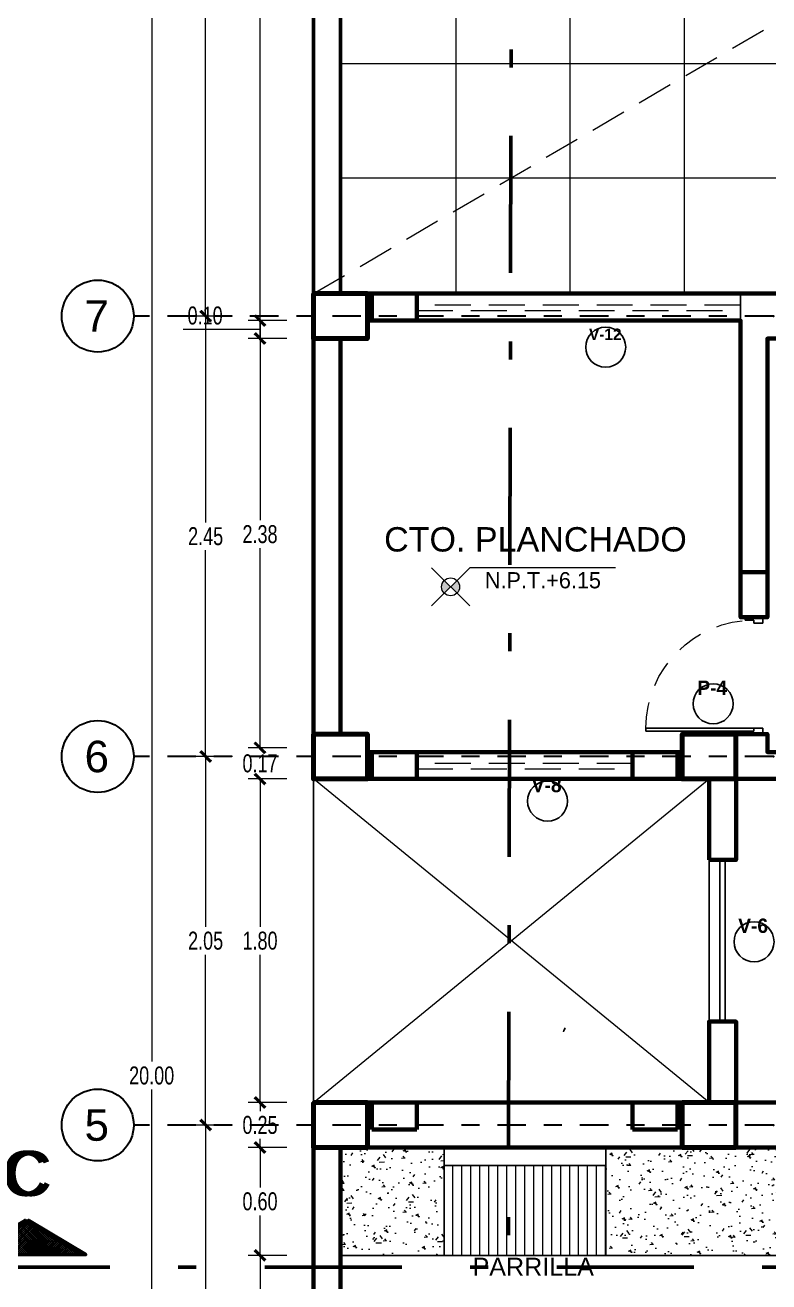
# Model space of a CAD drawing. Header units: millimetres. Extents: x 10612.9 to 10705, y -16533.4 to -16503.9.
# Drawn here: x 10633.73 to 10637.86, y -16517.85 to -16510.86 of the extents above; entities that cross this region are included whole.
import ezdxf
from ezdxf.enums import TextEntityAlignment as Align

# ---------------------------------------------------------------- set-up
doc = ezdxf.new("R2010")
doc.units = ezdxf.units.MM
for name, pattern in [('DASHDOTX2', [50.8, 25.4, -12.7, 0, -12.7]), ('HIDDEN', [0.375, 0.25, -0.125]), ('Punto & Rayas', [0.335139, 0.15875, -0.088194, 0, -0.088194])]:
    doc.linetypes.add(name, pattern=pattern)
doc.layers.add('0.2', color=2, linetype='Continuous')
doc.layers.add('Nuevo_Estructura - Forjados', color=7, linetype='Continuous')
for name, color, linetype, lineweight in [('0.6', 252, 'Continuous', 50), ('01_GRIS 250', 250, 'Continuous', 9), ('COLUMNAS', 6, 'Continuous', 20), ('Muro Alto', 1, 'Continuous', 80), ('Muro sin techar', 160, 'Continuous', 40), ('p2', 53, 'Continuous', 20), ('TEXTO AMBIENTES', 7, 'Continuous', 9)]:
    doc.layers.add(name, color=color, linetype=linetype, lineweight=lineweight)
doc.layers.add('Nuevo_Estructura - Forjados_Pluma_Nº__209', color=7, linetype='Continuous', lineweight=30, true_color=0x3e4f7b)
doc.layers.add('Nuevo_Estructura - Forjados_Pluma_Nº__219', color=7, linetype='Continuous', lineweight=13, true_color=0x404b6a)
doc.styles.add('arial narrow', font='ARIALNI.TTF')
doc.styles.add('Estilo_Generado_1', font='arial.ttf')
doc.styles.add('mahico', font='GOTHIC.TTF', dxfattribs={"width": 0.75})
doc.styles.add('style1', font='arial.ttf')
doc.styles.add('stylus', font='stylu.ttf')
doc.styles.add('TEXTO PRINCIPAL', font='swissek.ttf', dxfattribs={"height": 0.15})
doc.dimstyles.new('Copia de 50 P', dxfattribs={"dimtxt": 0.1, "dimasz": 0.01, "dimexe": 0.065, "dimexo": 0.0625, "dimgap": 0.025, "dimtad": 1, "dimtih": 1, "dimtoh": 1, "dimzin": 0, "dimdsep": 46, "dimtxsty": 'mahico', "dimblk": 'pa cotas', "dimcen": 0.09, "dimdle": 0.3, "dimclrd": 256, "dimclre": 256, "dimclrt": 256, "dimadec": 0, "dimazin": 0, "dimtfac": 1, "dimtofl": 0, "dimtmove": 0, "dimatfit": 3, "dimfxl": 0.15, "dimfxlon": 1, "dimtolj": 1, "dimtzin": 0, "dimlwd": 5, "dimlwe": 5, "dimarcsym": 0})

# ---------------------------------------------------------------- blocks, each defined once
blk = doc.blocks.new('puertas sss')
at = {"color": 244, "true_color": 0x991b1e}
for p, q in [((2962.3499, 159.0169), (2962.2149, 159.0169)), ((2962.2149, 159.0169), (2962.2149, 158.9719)), ((2962.3499, 159.0169), (2962.2149, 159.0169)), ((2962.2149, 158.9719), (2962.2824, 158.9719)), ((2962.2824, 158.9719), (2962.2824, 158.9944)), ((2962.2824, 158.9944), (2962.3499, 158.9944)), ((2962.3499, 158.9944), (2962.3499, 159.0169)), ((2962.2149, 158.1169), (2962.2149, 158.1619)), ((2962.2149, 158.1619), (2962.2824, 158.1619)), ((2962.3499, 158.1169), (2962.2149, 158.1169)), ((2962.3499, 158.1169), (2962.2149, 158.1169)), ((2962.2824, 158.1619), (2962.2824, 158.1394)), ((2962.2824, 158.1394), (2962.2824, 158.1619)), ((2962.2824, 158.1619), (2963.1149, 158.1619)), ((2962.2824, 158.1394), (2962.3499, 158.1394)), ((2963.1149, 158.1394), (2962.2824, 158.1394)), ((2962.3499, 158.1394), (2962.3499, 158.1169)), ((2963.1149, 158.1619), (2963.1149, 158.1394))]:
    blk.add_line(p, q, dxfattribs=at)
at = {"color": 244, "linetype": 'HIDDEN', "lineweight": 9, "ltscale": 0.8, "true_color": 0x991b1e}
blk.add_arc((2962.2824, 158.1619), 0.8325, 0, 90, dxfattribs=at)
blk = doc.blocks.new('A$C25241A85')
at = {"layer": 'p2', "lineweight": 9}
h = blk.add_hatch(color=256, dxfattribs=at)
h.paths.add_polyline_path([(0.0707, 0.1414, 0.198912), (0.0561, 0.1061, 0.198912), (0.0707, 0.0707), (0.1061, 0.1061)])
h.paths.add_polyline_path([(0.1061, 0.1061), (0.1414, 0.0707, 0.198912), (0.1561, 0.1061, 0.198912), (0.1414, 0.1414)])
at = {"layer": 'p2'}
blk.add_line((0.2121, 0), (0, 0.2121), dxfattribs=at)
blk.add_lwpolyline([(1.0236, 0.2121), (0.2121, 0.2121), (0, 0)], dxfattribs=at)
blk.add_circle((0.1061, 0.1061), 0.05, dxfattribs=at)
blk = doc.blocks.new('REFREFREC')
at = {"layer": 'COLUMNAS', "color": 1, "lineweight": 80, "ltscale": 0.2}
for points in [[(10642.1911, -16633.2036), (10642.4911, -16633.2036), (10642.4911, -16633.4536), (10642.1911, -16633.4536)], [(10642.1911, -16635.6536), (10642.4911, -16635.6536), (10642.4911, -16635.9036), (10642.1911, -16635.9036)], [(10644.2411, -16635.6536), (10644.5411, -16635.6536), (10644.5411, -16635.9036), (10644.2411, -16635.9036)], [(10642.1911, -16637.7036), (10642.4911, -16637.7036), (10642.4911, -16637.9536), (10642.1911, -16637.9536)], [(10644.2411, -16637.7036), (10644.5411, -16637.7036), (10644.5411, -16637.9536), (10644.2411, -16637.9536)]]:
    blk.add_lwpolyline(points, close=True, dxfattribs=at)
at = {"layer": 'Muro Alto', "color": 6, "linetype": 'HIDDEN', "lineweight": 60}
for points in [[(10642.7661, -16633.3536), (10642.7661, -16633.2036), (10642.5161, -16633.2036), (10642.5161, -16633.3536)], [(10644.5661, -16635.0036), (10644.7161, -16635.0036), (10644.7161, -16634.7536), (10644.5661, -16634.7536)], [(10642.7661, -16635.9036), (10642.7661, -16635.7536), (10642.5161, -16635.7536), (10642.5161, -16635.9036)], [(10644.2161, -16635.9036), (10644.2161, -16635.7536), (10643.9661, -16635.7536), (10643.9661, -16635.9036)], [(10642.7661, -16637.8536), (10642.7661, -16637.7036), (10642.5161, -16637.7036), (10642.5161, -16637.8536)], [(10644.2161, -16637.8536), (10644.2161, -16637.7036), (10643.9661, -16637.7036), (10643.9661, -16637.8536)]]:
    blk.add_lwpolyline(points, close=True, dxfattribs=at)
blk = doc.blocks.new('*X335')
at = {"color": 0}
for p, q in [((-18.3501, 8.7674), (-18.3299, 8.7877)), ((-18.3448, 8.7763), (-18.3299, 8.7912)), ((-18.3395, 8.7851), (-18.3299, 8.7947)), ((-18.3342, 8.794), (-18.3299, 8.7983)), ((-18.3819, 8.7144), (-18.3299, 8.7664)), ((-18.3766, 8.7232), (-18.3299, 8.77)), ((-18.3713, 8.7321), (-18.3299, 8.7735)), ((-18.366, 8.7409), (-18.3299, 8.777)), ((-18.3607, 8.7498), (-18.3299, 8.7806)), ((-18.3554, 8.7586), (-18.3299, 8.7841)), ((-18.3892, 8.7), (-18.3299, 8.7594)), ((-18.3879, 8.6978), (-18.3299, 8.7558)), ((-18.3872, 8.7056), (-18.3299, 8.7629)), ((-18.3866, 8.6956), (-18.3299, 8.7523)), ((-18.3853, 8.6934), (-18.3299, 8.7488)), ((-18.3839, 8.6912), (-18.3299, 8.7452)), ((-18.3826, 8.689), (-18.3299, 8.7417)), ((-18.3813, 8.6868), (-18.3299, 8.7382)), ((-18.3799, 8.6846), (-18.3299, 8.7346)), ((-18.3786, 8.6824), (-18.3299, 8.7311)), ((-18.3773, 8.6801), (-18.3299, 8.7276)), ((-18.376, 8.6779), (-18.3299, 8.724)), ((-18.3746, 8.6757), (-18.3299, 8.7205)), ((-18.3733, 8.6735), (-18.3299, 8.7169)), ((-18.372, 8.6713), (-18.3299, 8.7134)), ((-18.3707, 8.6691), (-18.3299, 8.7099)), ((-18.3693, 8.6669), (-18.3299, 8.7063)), ((-18.368, 8.6647), (-18.3299, 8.7028)), ((-18.3667, 8.6625), (-18.3299, 8.6993)), ((-18.3654, 8.6603), (-18.3299, 8.6957)), ((-18.364, 8.658), (-18.3299, 8.6922)), ((-18.3627, 8.6558), (-18.3299, 8.6887)), ((-18.3614, 8.6536), (-18.3299, 8.6851)), ((-18.3601, 8.6514), (-18.3299, 8.6816)), ((-18.3587, 8.6492), (-18.3299, 8.6781)), ((-18.3574, 8.647), (-18.3299, 8.6745)), ((-18.3561, 8.6448), (-18.3299, 8.671)), ((-18.3548, 8.6426), (-18.3299, 8.6674)), ((-18.3534, 8.6404), (-18.3299, 8.6639)), ((-18.3521, 8.6382), (-18.3299, 8.6604)), ((-18.3508, 8.6359), (-18.3299, 8.6568)), ((-18.3495, 8.6337), (-18.3299, 8.6533)), ((-18.3481, 8.6315), (-18.3299, 8.6498)), ((-18.3468, 8.6293), (-18.3299, 8.6462)), ((-18.3455, 8.6271), (-18.3299, 8.6427)), ((-18.3442, 8.6249), (-18.3299, 8.6392)), ((-18.3428, 8.6227), (-18.3299, 8.6356)), ((-18.3415, 8.6205), (-18.3299, 8.6321)), ((-18.3402, 8.6183), (-18.3299, 8.6286)), ((-18.3388, 8.6161), (-18.3299, 8.625)), ((-18.3375, 8.6139), (-18.3299, 8.6215)), ((-18.3362, 8.6116), (-18.3299, 8.6179)), ((-18.3349, 8.6094), (-18.3299, 8.6144)), ((-18.3335, 8.6072), (-18.3299, 8.6109)), ((-18.3322, 8.605), (-18.3299, 8.6073)), ((-18.3309, 8.6028), (-18.3299, 8.6038))]:
    blk.add_line(p, q, dxfattribs=at)
blk = doc.blocks.new('INDC')
at = {"layer": '0.6', "linetype": 'DASHDOTX2', "ltscale": 0.005}
blk.add_line((-0.0202, -0.0891), (-0.0202, 0.0893), dxfattribs=at)
at = {"layer": '0.6'}
blk.add_lwpolyline([(0, 0.0909), (0, -0.0909), (0.0545, 0)], close=True, dxfattribs=at)
at = {"xscale": -0.9085966123466278, "yscale": 0.9085966123466278, "zscale": 0.9085966123460401}
blk.add_blockref('*X335', (-16.6545, -7.9058), dxfattribs=at)
blk = doc.blocks.new('hjygfvdc')
at = {"layer": '0.6', "linetype": 'DASHDOTX2', "ltscale": 0.03}
for p, q in [((3030.3432, 68.8445), (3030.3974, 92.8394)), ((3027.3883, 79.5532), (3038.1981, 79.5532))]:
    blk.add_line(p, q, dxfattribs=at)
at = {"layer": '0.2'}
for p, xscale, yscale, zscale, rotation in [((3027.6997, 79.6235), 3.485268437144938, 3.485268437144938, 3.485268437144938, 90), ((3037.8868, 79.6235), -3.485268437144932, 3.485268437144932, 3.485268437144932, 270)]:
    blk.add_blockref('INDC', p, dxfattribs=dict(at, xscale=xscale, yscale=yscale, zscale=zscale, rotation=rotation))
at = {"color": 252, "style": 'TEXTO PRINCIPAL'}
for p in [(3027.7028, 80.0749), (3037.8836, 80.0749)]:
    blk.add_text('C', height=0.25, dxfattribs=at).set_placement(p, align=Align.MIDDLE)
blk = doc.blocks.new('pa cotas')
h = blk.add_hatch(color=256)
h.paths.add_polyline_path([(2.38, 3.09), (-3.09, -2.38), (-2.38, -3.09)])
h.paths.add_polyline_path([(3.09, 2.38), (2.38, 3.09), (-2.38, -3.09)])
blk.add_line((-2.38, -3.09), (2.38, 3.09))
blk.add_lwpolyline([(3.09, 2.38), (2.38, 3.09), (-3.09, -2.38), (-2.38, -3.09)], close=True)
blk = doc.blocks.new('*D659')
at = {"lineweight": 5, "transparency": 16777216}
for p, q in [((10599.7027, -16552.1931), (10599.4877, -16552.1931)), ((10599.5527, -16552.2031), (10599.5527, -16562.1156)), ((10599.5527, -16572.1831), (10599.5527, -16562.2706)), ((10599.5527, -16572.1931), (10599.4877, -16572.1931))]:
    blk.add_line(p, q, dxfattribs=at)
at = {"layer": 'Defpoints', "color": 0, "transparency": 16777216}
for p in [(10600.4527, -16552.1931), (10599.5527, -16572.1931), (10599.5527, -16572.1931)]:
    blk.add_point(p, dxfattribs=at)
at = {"lineweight": 5, "transparency": 16777216, "xscale": 0.01, "yscale": 0.01, "zscale": 0.01}
for p, rotation in [((10599.5527, -16552.1931), 90), ((10599.5527, -16572.1931), 270)]:
    blk.add_blockref('pa cotas', p, dxfattribs=dict(at, rotation=rotation))
at = {"transparency": 16777216, "insert": (10599.5527, -16562.1931), "char_height": 0.1, "attachment_point": 5, "style": 'mahico'}
blk.add_mtext('\\A1;20.00', dxfattribs=at)
blk = doc.blocks.new('Marcador de red estándar_2')
at = {"layer": 'Nuevo_Estructura - Forjados_Pluma_Nº__209', "color": 167, "linetype": 'Punto & Rayas', "lineweight": 30, "true_color": 0x3e4f7b}
for p, q in [((-0.9423, 0), (-4.5, 0)), ((0.9423, 0), (4.5, 0))]:
    blk.add_line(p, q, dxfattribs=at)
at = {"layer": 'Nuevo_Estructura - Forjados_Pluma_Nº__209', "color": 167, "linetype": 'Continuous', "lineweight": 30, "true_color": 0x3e4f7b}
for centre in [(-4.7, 0), (4.7, 0)]:
    blk.add_circle(centre, 0.2, dxfattribs=at)
at = {"layer": 'Nuevo_Estructura - Forjados_Pluma_Nº__209', "color": 167, "linetype": 'Punto & Rayas', "lineweight": 30, "true_color": 0x3e4f7b}
blk.add_point((0.9423, 0), dxfattribs=at)
blk.add_point((0.9423, 0), dxfattribs=at)
at = {"layer": 'Nuevo_Estructura - Forjados_Pluma_Nº__219', "color": 167, "lineweight": 13, "true_color": 0x404b6a, "style": 'Estilo_Generado_1'}
for tag, p in [('AC_MarkerText_1_0', (-4.7, -0.1675)), ('AC_MarkerText_1_1', (4.7, -0.1675))]:
    blk.add_attdef(tag, text='', height=0.175, rotation=180, dxfattribs=at).set_placement(p, align=Align.TOP_CENTER)
blk = doc.blocks.new('*D660')
at = {"lineweight": 5, "transparency": 16777216}
for p, q in [((10600.0027, -16562.4681), (10599.7877, -16562.4681)), ((10599.8527, -16562.4781), (10599.8527, -16564.0156)), ((10599.8527, -16565.7081), (10599.8527, -16564.1706)), ((10600.0027, -16565.7181), (10599.7877, -16565.7181))]:
    blk.add_line(p, q, dxfattribs=at)
at = {"layer": 'Defpoints', "color": 0, "transparency": 16777216}
for p in [(10600.4527, -16562.4681), (10599.8527, -16565.7181), (10600.4527, -16565.7181)]:
    blk.add_point(p, dxfattribs=at)
at = {"lineweight": 5, "transparency": 16777216, "xscale": 0.01, "yscale": 0.01, "zscale": 0.01}
for p, rotation in [((10599.8527, -16562.4681), 90), ((10599.8527, -16565.7181), 270)]:
    blk.add_blockref('pa cotas', p, dxfattribs=dict(at, rotation=rotation))
at = {"transparency": 16777216, "insert": (10599.8527, -16564.0931), "char_height": 0.1, "attachment_point": 5, "style": 'mahico'}
blk.add_mtext('\\A1;3.25', dxfattribs=at)
blk = doc.blocks.new('*D684')
at = {"lineweight": 5, "transparency": 16777216}
for p, q in [((10600.0027, -16554.2181), (10599.7877, -16554.2181)), ((10599.8527, -16554.2281), (10599.8527, -16556.0156)), ((10599.8527, -16557.9581), (10599.8527, -16556.1706)), ((10600.0027, -16557.9681), (10599.7877, -16557.9681))]:
    blk.add_line(p, q, dxfattribs=at)
at = {"layer": 'Defpoints', "color": 0, "transparency": 16777216}
for p in [(10600.4527, -16554.2181), (10599.8527, -16557.9681), (10600.4527, -16557.9681)]:
    blk.add_point(p, dxfattribs=at)
at = {"lineweight": 5, "transparency": 16777216, "xscale": 0.01, "yscale": 0.01, "zscale": 0.01}
for p, rotation in [((10599.8527, -16554.2181), 90), ((10599.8527, -16557.9681), 270)]:
    blk.add_blockref('pa cotas', p, dxfattribs=dict(at, rotation=rotation))
at = {"transparency": 16777216, "insert": (10599.8527, -16556.0931), "char_height": 0.1, "attachment_point": 5, "style": 'mahico'}
blk.add_mtext('\\A1;3.75', dxfattribs=at)
blk = doc.blocks.new('*D685')
at = {"lineweight": 5, "transparency": 16777216}
for p, q in [((10600.0027, -16557.9681), (10599.7877, -16557.9681)), ((10599.8527, -16557.9781), (10599.8527, -16559.1156)), ((10599.8527, -16560.4081), (10599.8527, -16559.2706)), ((10600.0027, -16560.4181), (10599.7877, -16560.4181))]:
    blk.add_line(p, q, dxfattribs=at)
at = {"layer": 'Defpoints', "color": 0, "transparency": 16777216}
for p in [(10600.4527, -16557.9681), (10599.8527, -16560.4181), (10600.4527, -16560.4181)]:
    blk.add_point(p, dxfattribs=at)
at = {"lineweight": 5, "transparency": 16777216, "xscale": 0.01, "yscale": 0.01, "zscale": 0.01}
for p, rotation in [((10599.8527, -16557.9681), 90), ((10599.8527, -16560.4181), 270)]:
    blk.add_blockref('pa cotas', p, dxfattribs=dict(at, rotation=rotation))
at = {"transparency": 16777216, "insert": (10599.8527, -16559.1931), "char_height": 0.1, "attachment_point": 5, "style": 'mahico'}
blk.add_mtext('\\A1;2.45', dxfattribs=at)
blk = doc.blocks.new('*D686')
at = {"lineweight": 5, "transparency": 16777216}
for p, q in [((10600.0027, -16560.4181), (10599.7877, -16560.4181)), ((10599.8527, -16560.4281), (10599.8527, -16561.3656)), ((10599.8527, -16562.4581), (10599.8527, -16561.5206)), ((10600.0027, -16562.4681), (10599.7877, -16562.4681))]:
    blk.add_line(p, q, dxfattribs=at)
at = {"layer": 'Defpoints', "color": 0, "transparency": 16777216}
for p in [(10600.4527, -16560.4181), (10599.8527, -16562.4681), (10600.4527, -16562.4681)]:
    blk.add_point(p, dxfattribs=at)
at = {"lineweight": 5, "transparency": 16777216, "xscale": 0.01, "yscale": 0.01, "zscale": 0.01}
for p, rotation in [((10599.8527, -16560.4181), 90), ((10599.8527, -16562.4681), 270)]:
    blk.add_blockref('pa cotas', p, dxfattribs=dict(at, rotation=rotation))
at = {"transparency": 16777216, "insert": (10599.8527, -16561.4431), "char_height": 0.1, "attachment_point": 5, "style": 'mahico'}
blk.add_mtext('\\A1;2.05', dxfattribs=at)
blk = doc.blocks.new('*D967')
at = {"lineweight": 5, "transparency": 16777216}
for p, q in [((10635.1837, -16508.4043), (10634.9687, -16508.4043)), ((10635.0337, -16508.4143), (10635.0337, -16510.4268)), ((10635.0337, -16512.5943), (10635.0337, -16510.5818)), ((10635.1837, -16512.6043), (10634.9687, -16512.6043))]:
    blk.add_line(p, q, dxfattribs=at)
at = {"layer": 'Defpoints', "color": 0, "transparency": 16777216}
for p in [(10635.4812, -16508.4043), (10635.0337, -16512.6043), (10635.5562, -16512.6043)]:
    blk.add_point(p, dxfattribs=at)
at = {"lineweight": 5, "transparency": 16777216, "xscale": 0.01, "yscale": 0.01, "zscale": 0.01}
for p, rotation in [((10635.0337, -16508.4043), 90), ((10635.0337, -16512.6043), 270)]:
    blk.add_blockref('pa cotas', p, dxfattribs=dict(at, rotation=rotation))
at = {"transparency": 16777216, "insert": (10635.0337, -16510.5043), "char_height": 0.1, "attachment_point": 5, "style": 'mahico'}
blk.add_mtext('\\A1;4.20', dxfattribs=at)
blk = doc.blocks.new('*D968')
at = {"lineweight": 5, "transparency": 16777216}
for p, q in [((10635.1837, -16512.5043), (10634.9687, -16512.5043)), ((10635.0337, -16512.5943), (10635.0337, -16512.5143)), ((10634.8512, -16512.5543), (10634.6054, -16512.5543)), ((10635.0337, -16512.5543), (10634.8512, -16512.5543)), ((10635.1837, -16512.6043), (10634.9687, -16512.6043))]:
    blk.add_line(p, q, dxfattribs=at)
at = {"layer": 'Defpoints', "color": 0, "transparency": 16777216}
for p in [(10635.0337, -16512.5043), (10635.6312, -16512.5043), (10635.5562, -16512.6043)]:
    blk.add_point(p, dxfattribs=at)
at = {"lineweight": 5, "transparency": 16777216, "xscale": 0.01, "yscale": 0.01, "zscale": 0.01}
for p, rotation in [((10635.0337, -16512.5043), 90), ((10635.0337, -16512.6043), 270)]:
    blk.add_blockref('pa cotas', p, dxfattribs=dict(at, rotation=rotation))
at = {"transparency": 16777216, "insert": (10634.7283, -16512.4768), "char_height": 0.1, "attachment_point": 5, "style": 'mahico'}
blk.add_mtext('\\A1;0.10', dxfattribs=at)
blk = doc.blocks.new('*D969')
at = {"lineweight": 5, "transparency": 16777216}
for p, q in [((10635.1837, -16512.5043), (10634.9687, -16512.5043)), ((10635.0337, -16512.5143), (10635.0337, -16513.6154)), ((10635.0337, -16514.8715), (10635.0337, -16513.7704)), ((10635.1837, -16514.8815), (10634.9687, -16514.8815))]:
    blk.add_line(p, q, dxfattribs=at)
at = {"layer": 'Defpoints', "color": 0, "transparency": 16777216}
for p in [(10635.6312, -16512.5043), (10635.0337, -16514.8815), (10635.6312, -16514.8815)]:
    blk.add_point(p, dxfattribs=at)
at = {"lineweight": 5, "transparency": 16777216, "xscale": 0.01, "yscale": 0.01, "zscale": 0.01}
for p, rotation in [((10635.0337, -16512.5043), 90), ((10635.0337, -16514.8815), 270)]:
    blk.add_blockref('pa cotas', p, dxfattribs=dict(at, rotation=rotation))
at = {"transparency": 16777216, "insert": (10635.0337, -16513.6929), "char_height": 0.1, "attachment_point": 5, "style": 'mahico'}
blk.add_mtext('\\A1;2.38', dxfattribs=at)
blk = doc.blocks.new('*D970')
at = {"lineweight": 5, "transparency": 16777216}
for p, q in [((10635.1837, -16514.8815), (10634.9687, -16514.8815)), ((10635.0337, -16514.8715), (10635.0337, -16514.8615)), ((10635.1837, -16515.0543), (10634.9687, -16515.0543)), ((10635.0337, -16515.0643), (10635.0337, -16515.0743))]:
    blk.add_line(p, q, dxfattribs=at)
at = {"layer": 'Defpoints', "color": 0, "transparency": 16777216}
for p in [(10635.6312, -16514.8815), (10635.0337, -16515.0543), (10635.3312, -16515.0543)]:
    blk.add_point(p, dxfattribs=at)
at = {"lineweight": 5, "transparency": 16777216, "xscale": 0.01, "yscale": 0.01, "zscale": 0.01}
for p, rotation in [((10635.0337, -16514.8815), 270), ((10635.0337, -16515.0543), 90)]:
    blk.add_blockref('pa cotas', p, dxfattribs=dict(at, rotation=rotation))
at = {"transparency": 16777216, "insert": (10635.0337, -16514.9679), "char_height": 0.1, "attachment_point": 5, "style": 'mahico'}
blk.add_mtext('\\A1;0.17', dxfattribs=at)
blk = doc.blocks.new('*D971')
at = {"lineweight": 5, "transparency": 16777216}
for p, q in [((10635.1837, -16515.0543), (10634.9687, -16515.0543)), ((10635.0337, -16515.0643), (10635.0337, -16515.8768)), ((10635.0337, -16516.8443), (10635.0337, -16516.0318)), ((10635.1837, -16516.8543), (10634.9687, -16516.8543))]:
    blk.add_line(p, q, dxfattribs=at)
at = {"layer": 'Defpoints', "color": 0, "transparency": 16777216}
for p in [(10635.3312, -16515.0543), (10635.0337, -16516.8543), (10635.3312, -16516.8543)]:
    blk.add_point(p, dxfattribs=at)
at = {"lineweight": 5, "transparency": 16777216, "xscale": 0.01, "yscale": 0.01, "zscale": 0.01}
for p, rotation in [((10635.0337, -16515.0543), 90), ((10635.0337, -16516.8543), 270)]:
    blk.add_blockref('pa cotas', p, dxfattribs=dict(at, rotation=rotation))
at = {"transparency": 16777216, "insert": (10635.0337, -16515.9543), "char_height": 0.1, "attachment_point": 5, "style": 'mahico'}
blk.add_mtext('\\A1;1.80', dxfattribs=at)
blk = doc.blocks.new('*D972')
at = {"lineweight": 5, "transparency": 16777216}
for p, q in [((10635.1837, -16516.8543), (10634.9687, -16516.8543)), ((10635.0337, -16516.8643), (10635.0337, -16516.9018)), ((10635.0337, -16517.0943), (10635.0337, -16517.0568)), ((10635.1837, -16517.1043), (10634.9687, -16517.1043))]:
    blk.add_line(p, q, dxfattribs=at)
at = {"layer": 'Defpoints', "color": 0, "transparency": 16777216}
for p in [(10635.3312, -16516.8543), (10635.0337, -16517.1043), (10635.4812, -16517.1043)]:
    blk.add_point(p, dxfattribs=at)
at = {"lineweight": 5, "transparency": 16777216, "xscale": 0.01, "yscale": 0.01, "zscale": 0.01}
for p, rotation in [((10635.0337, -16516.8543), 90), ((10635.0337, -16517.1043), 270)]:
    blk.add_blockref('pa cotas', p, dxfattribs=dict(at, rotation=rotation))
at = {"transparency": 16777216, "insert": (10635.0337, -16516.9793), "char_height": 0.1, "attachment_point": 5, "style": 'mahico'}
blk.add_mtext('\\A1;0.25', dxfattribs=at)
blk = doc.blocks.new('*D973')
at = {"lineweight": 5, "transparency": 16777216}
for p, q in [((10635.1837, -16517.1043), (10634.9687, -16517.1043)), ((10635.0337, -16517.1143), (10635.0337, -16517.3268)), ((10635.0337, -16517.6943), (10635.0337, -16517.4818)), ((10635.1837, -16517.7043), (10634.9687, -16517.7043))]:
    blk.add_line(p, q, dxfattribs=at)
at = {"layer": 'Defpoints', "color": 0, "transparency": 16777216}
for p in [(10635.4812, -16517.1043), (10635.0337, -16517.7043), (10635.4812, -16517.7043)]:
    blk.add_point(p, dxfattribs=at)
at = {"lineweight": 5, "transparency": 16777216, "xscale": 0.01, "yscale": 0.01, "zscale": 0.01}
for p, rotation in [((10635.0337, -16517.1043), 90), ((10635.0337, -16517.7043), 270)]:
    blk.add_blockref('pa cotas', p, dxfattribs=dict(at, rotation=rotation))
at = {"transparency": 16777216, "insert": (10635.0337, -16517.4043), "char_height": 0.1, "attachment_point": 5, "style": 'mahico'}
blk.add_mtext('\\A1;0.60', dxfattribs=at)
blk = doc.blocks.new('*D974')
at = {"lineweight": 5, "transparency": 16777216}
for p, q in [((10635.1837, -16517.7043), (10634.9687, -16517.7043)), ((10635.0337, -16517.7143), (10635.0337, -16518.0768)), ((10635.0337, -16518.5943), (10635.0337, -16518.2318)), ((10635.1837, -16518.6043), (10634.9687, -16518.6043))]:
    blk.add_line(p, q, dxfattribs=at)
at = {"layer": 'Defpoints', "color": 0, "transparency": 16777216}
for p in [(10635.4812, -16517.7043), (10635.0337, -16518.6043), (10635.4812, -16518.6043)]:
    blk.add_point(p, dxfattribs=at)
at = {"lineweight": 5, "transparency": 16777216, "xscale": 0.01, "yscale": 0.01, "zscale": 0.01}
for p, rotation in [((10635.0337, -16517.7043), 90), ((10635.0337, -16518.6043), 270)]:
    blk.add_blockref('pa cotas', p, dxfattribs=dict(at, rotation=rotation))
at = {"transparency": 16777216, "insert": (10635.0337, -16518.1543), "char_height": 0.1, "attachment_point": 5, "style": 'mahico'}
blk.add_mtext('\\A1;0.90', dxfattribs=at)
blk = doc.blocks.new('fdvfvfdvdf')
at = {"layer": 'Nuevo_Estructura - Forjados', "color": 8, "linetype": 'Continuous', "lineweight": 15}
ref = blk.add_blockref('Marcador de red estándar_2', (10603.9527, -16557.9681), dxfattribs=dict(at, rotation=180))
ref.add_attrib('AC_MarkerText_1', '7', dxfattribs={"layer": 'Nuevo_Estructura - Forjados_Pluma_Nº__219', "color": 167, "lineweight": 13, "true_color": 0x404b6a, "height": 0.175, "style": 'Estilo_Generado_1'}).set_placement((10608.6454, -16557.8806), align=Align.TOP_CENTER)
ref.add_attrib('AC_MarkerText_1_1', '7', dxfattribs={"layer": 'Nuevo_Estructura - Forjados_Pluma_Nº__219', "color": 167, "lineweight": 13, "true_color": 0x404b6a, "height": 0.175, "style": 'Estilo_Generado_1'}).set_placement((10599.2473, -16557.8806), align=Align.TOP_CENTER)
ref = blk.add_blockref('Marcador de red estándar_2', (10603.9527, -16560.4181), dxfattribs=dict(at, rotation=180))
ref.add_attrib('AC_MarkerText_1', '6', dxfattribs={"layer": 'Nuevo_Estructura - Forjados_Pluma_Nº__219', "color": 167, "lineweight": 13, "true_color": 0x404b6a, "height": 0.175, "style": 'Estilo_Generado_1'}).set_placement((10608.6454, -16560.3306), align=Align.TOP_CENTER)
ref.add_attrib('AC_MarkerText_1_1', '6', dxfattribs={"layer": 'Nuevo_Estructura - Forjados_Pluma_Nº__219', "color": 167, "lineweight": 13, "true_color": 0x404b6a, "height": 0.175, "style": 'Estilo_Generado_1'}).set_placement((10599.2473, -16560.3306), align=Align.TOP_CENTER)
ref = blk.add_blockref('Marcador de red estándar_2', (10603.9527, -16562.4681), dxfattribs=dict(at, rotation=180))
ref.add_attrib('AC_MarkerText_1', '5', dxfattribs={"layer": 'Nuevo_Estructura - Forjados_Pluma_Nº__219', "color": 167, "lineweight": 13, "true_color": 0x404b6a, "height": 0.175, "style": 'Estilo_Generado_1'}).set_placement((10608.6454, -16562.3806), align=Align.TOP_CENTER)
ref.add_attrib('AC_MarkerText_1_1', '5', dxfattribs={"layer": 'Nuevo_Estructura - Forjados_Pluma_Nº__219', "color": 167, "lineweight": 13, "true_color": 0x404b6a, "height": 0.175, "style": 'Estilo_Generado_1'}).set_placement((10599.2473, -16562.3806), align=Align.TOP_CENTER)
dim = blk.add_linear_dim(base=(10599.5527, -16572.1931), p1=(10600.4527, -16552.1931), p2=(10599.5527, -16572.1931), angle=270, dimstyle='Copia de 50 P')
dim.commit()
dim.dimension.update_dxf_attribs({"geometry": '*D659', "text_midpoint": (10599.5527, -16562.1931)})
for base, p1, p2, picture, middle in [((10599.8527, -16557.9681), (10600.4527, -16554.2181), (10600.4527, -16557.9681), '*D684', (10599.8527, -16556.0931)), ((10599.8527, -16560.4181), (10600.4527, -16557.9681), (10600.4527, -16560.4181), '*D685', (10599.8527, -16559.1931)), ((10599.8527, -16562.4681), (10600.4527, -16560.4181), (10600.4527, -16562.4681), '*D686', (10599.8527, -16561.4431)), ((10599.8527, -16565.7181), (10600.4527, -16562.4681), (10600.4527, -16565.7181), '*D660', (10599.8527, -16564.0931))]:
    dim = blk.add_linear_dim(base=base, p1=p1, p2=p2, angle=270, dimstyle='Copia de 50 P', override={"dimtmove": 1})
    dim.commit()
    dim.dimension.update_dxf_attribs({"geometry": picture, "text_midpoint": middle})

msp = doc.modelspace()

# ---------------------------------------------------------------- hatches: boundary and pattern name
at = {"layer": '01_GRIS 250', "true_color": 0x939598}
h = msp.add_hatch(dxfattribs=at)
h.set_pattern_fill('NET', color=252, scale=0.2, angle=270)
h.set_pattern_definition([(270, (100.8392, -58.2249), (0.635, -4e-16), []), (360, (100.8392, -58.2249), (4e-16, 0.635), [])])
h.paths.add_polyline_path([(10642.1812, -16508.4043), (10635.4812, -16508.4043), (10635.4812, -16512.3543), (10638.4562, -16512.3543), (10640.8312, -16512.3543), (10642.1812, -16512.3543)])
at = {"layer": '01_GRIS 250', "true_color": 0xc7c8ca}
h = msp.add_hatch(dxfattribs=at)
h.set_pattern_fill('AR-CONC', color=9, scale=0.001, angle=1935, style=0)
h.set_pattern_definition([(185, (100.83917, -58.3249), (-0.1175533794, 0.1400946503), [0.01905, -0.20955]), (130, (100.83917, -58.3249), (-0.1101767286, -0.1600184531), [0.01524, -0.1676405842]), (235.4514447, (100.82937, -58.31322), (-0.2277301021, -0.0199237976), [0.0161900088, -0.1780902446]), (181.1842, (100.80325, -58.36082), (-0.161953413, 0.2214102432), [0.028575, -0.314325]), (231.6355576, (100.78975, -58.34237), (-0.3428267636, -0.0070866175), [0.024285023, -0.267135608]), (126.1841512, (100.80325, -58.36082), (-0.3428267636, -0.0070866175), [0.022859967, -0.251459732]), (156, (100.79427, -58.33388), (-0.0348951491, 0.1795199793), [0.01905, -0.20955]), (101, (100.79427, -58.33388), (-0.1739411932, -0.0865399265), [0.01524, -0.16764]), (206.451445, (100.79136, -58.31892), (-0.2088363427, 0.0929800519), [0.0161900088, -0.1780899376]), (172.5, (100.83917, -58.324896), (-0.06197341367, -0.05760546907), [0, -0.165608, 0, -0.17018, 0, -0.168275]), (142.5, (100.83917, -58.3249), (-0.11808700027, -0.0235897273), [0, -0.097028, 0, -0.161798, 0, -0.064135]), (102.5, (100.87922, -58.36495), (-0.09182619558, 0.09992786303), [0, -0.0635, 0, -0.19812, 0, -0.26289]), (92.5, (100.89718, -58.38291), (-0.1227223929, 0.0867639044), [0, -0.08255, 0, -0.131572, 0, -0.18669])])
h.paths.add_polyline_path([(10639.0562, -16517.1043), (10636.9573, -16517.1043), (10636.9573, -16517.7043), (10639.0562, -16517.7043)])
h.paths.add_polyline_path([(10638.277, -16517.2053), (10638.681, -16517.2053), (10638.681, -16517.5927), (10638.277, -16517.5927)], flags=16)
h.paths.add_polyline_path([(10636.0573, -16517.1043), (10635.4812, -16517.1043), (10635.4812, -16517.7043), (10636.0573, -16517.7043)])
at = {"layer": '01_GRIS 250', "true_color": 0x000000}
h = msp.add_hatch(dxfattribs=at)
h.set_pattern_fill('_USER', color=18, scale=0.05, angle=630, pattern_type=0)
h.set_pattern_definition([(270, (-5794.444037, -27113.78293), (0.05, -7e-17), [])])
h.paths.add_polyline_path([(10636.9573, -16517.2043), (10636.9573, -16517.7043), (10636.0573, -16517.7043), (10636.0573, -16517.2043)])

# ---------------------------------------------------------------- linework, layer by layer
for p, q in [((10635.3312, -16506.7043), (10635.3312, -16526.7043)), ((10635.4812, -16508.4043), (10635.4812, -16512.3543)), ((10635.4812, -16512.6043), (10635.4812, -16514.8043)), ((10637.7062, -16514.1543), (10637.8562, -16514.1543)), ((10635.6312, -16514.9043), (10637.3812, -16514.9043)), ((10637.8562, -16514.9043), (10640.9812, -16514.9043)), ((10635.4812, -16515.0543), (10635.3312, -16515.0543)), ((10635.4812, -16515.0543), (10637.5312, -16515.0543)), ((10637.5312, -16515.0543), (10637.5312, -16516.8543)), ((10637.6812, -16515.0543), (10637.6812, -16515.5043)), ((10637.6812, -16515.0543), (10640.9812, -16515.0543)), ((10637.6812, -16515.5043), (10637.6812, -16515.0543)), ((10637.6812, -16515.5043), (10637.5312, -16515.5043)), ((10637.6812, -16516.4043), (10637.5312, -16516.4043)), ((10637.6812, -16516.4043), (10637.6812, -16516.8543)), ((10637.6812, -16516.8543), (10637.6812, -16516.4043)), ((10635.4812, -16516.8543), (10635.3312, -16516.8543)), ((10635.4812, -16516.8543), (10637.5312, -16516.8543)), ((10637.6812, -16516.8543), (10640.6812, -16516.8543)), ((10636.0573, -16517.1043), (10636.0573, -16517.7043)), ((10636.9573, -16517.1043), (10636.9573, -16517.7043)), ((10635.4812, -16517.7043), (10639.0562, -16517.7043))]:
    msp.add_line(p, q)
for points in [[(10635.3312, -16506.7043), (10642.3312, -16506.7043), (10642.3312, -16526.7043), (10635.3312, -16526.7043)], [(10636.0573, -16517.7043), (10636.0573, -16517.2043), (10636.9573, -16517.2043), (10636.9573, -16517.7043)]]:
    msp.add_lwpolyline(points, close=True)
at = {"color": 251, "lineweight": 50, "true_color": 0x636466}
msp.add_lwpolyline([(10635.3312, -16512.3543), (10635.3312, -16508.2543), (10642.3312, -16508.2543), (10642.3312, -16512.3543), (10642.1812, -16512.3543), (10642.1812, -16508.4043), (10635.4812, -16508.4043), (10635.4812, -16512.3543)], close=True, dxfattribs=at)
for points in [[(10635.3312, -16512.3543), (10638.4562, -16512.3543)], [(10637.7062, -16512.3543), (10637.7062, -16514.1543)], [(10635.6312, -16512.5043), (10637.7062, -16512.5043)], [(10635.4812, -16513.8043), (10635.4812, -16512.6043)]]:
    msp.add_lwpolyline(points)
at = {"lineweight": 60}
for points in [[(10637.5312, -16515.5043), (10637.5312, -16515.0543), (10635.3312, -16515.0543), (10635.3312, -16512.3543), (10639.3812, -16512.3543), (10639.3812, -16512.6043), (10637.8562, -16512.6043), (10637.8562, -16514.1543), (10637.7062, -16514.1543), (10637.7062, -16512.5043), (10635.6312, -16512.5043), (10635.6312, -16512.6043), (10635.4812, -16512.6043), (10635.4812, -16514.8043), (10635.6312, -16514.8043), (10635.6312, -16514.9043), (10637.3812, -16514.9043), (10637.3812, -16514.8043), (10637.8562, -16514.8043), (10637.8562, -16514.9043), (10640.9812, -16514.9043), (10640.9812, -16515.0543), (10637.6812, -16515.0543), (10637.6812, -16515.5043)], [(10635.3312, -16524.7043), (10635.5812, -16524.7043), (10635.5812, -16522.8043), (10635.4812, -16522.8043), (10635.4812, -16517.1043), (10639.2312, -16517.1043), (10639.2312, -16516.8543), (10637.6812, -16516.8543), (10637.6812, -16516.4043), (10637.5312, -16516.4043), (10637.5312, -16516.8543), (10635.3312, -16516.8543)]]:
    msp.add_lwpolyline(points, close=True, dxfattribs=at)
at = {"color": 251, "lineweight": 9, "true_color": 0x636466}
for points in [[(10635.3312, -16516.8543), (10637.5312, -16515.0543)], [(10637.5312, -16516.8543), (10635.3312, -16515.0543)]]:
    msp.add_lwpolyline(points, dxfattribs=at)
at = {"color": 4}
msp.add_lwpolyline([(10637.5908, -16515.5043), (10637.5908, -16516.4043), (10637.6208, -16516.4043), (10637.6208, -16515.5043)], close=True, dxfattribs=at)
for centre in [(10636.9564, -16512.6524), (10637.5541, -16514.6361), (10636.6329, -16515.1773), (10637.7815, -16515.96)]:
    msp.add_circle(centre, 0.1114)
msp.add_open_spline([(10636.7216, -16516.46), (10636.7254, -16516.451), (10636.7289, -16516.4436), (10636.7316, -16516.4386)], degree=3)
at = {"layer": 'Muro sin techar', "color": 251, "linetype": 'HIDDEN', "lineweight": 9, "ltscale": 0.8, "true_color": 0x636466}
for points in [[(10635.3312, -16512.3543), (10642.3312, -16508.2543)], [(10635.9062, -16512.4487), (10637.7062, -16512.4487), (10637.7062, -16512.4187), (10635.9062, -16512.4187)]]:
    msp.add_lwpolyline(points, dxfattribs=at)
msp.add_lwpolyline([(10635.9062, -16514.9987), (10637.1062, -16514.9987), (10637.1062, -16514.9687), (10635.9062, -16514.9687)], close=True, dxfattribs=at)

# ---------------------------------------------------------------- block references
at = {"lineweight": 70}
for p in [(7595.8398, -16597.3236), (7606.0476, -16597.3236)]:
    msp.add_blockref('hjygfvdc', p, dxfattribs=at)
for name, p in [('fdvfvfdvdf', (34.8784, 45.4888)), ('REFREFREC', (-6.86, 120.8493)), ('A$C25241A85', (10635.9877, -16514.0917))]:
    msp.add_blockref(name, p)
at = {"xscale": -0.7222222223803171, "yscale": 0.7222222223803171, "zscale": 0.7222222223803171}
msp.add_blockref('puertas sss', (12777.2073, -16628.9998), dxfattribs=at)

# ---------------------------------------------------------------- texts
at = {"style": 'TEXTO PRINCIPAL'}
msp.add_text('CTO. PLANCHADO', height=0.13558, dxfattribs=at).set_placement((10636.5657, -16513.7212), align=Align.MIDDLE)
at = {"style": 'stylus'}
msp.add_text('N.P.T.+6.15', height=0.09, dxfattribs=at).set_placement((10636.6073, -16513.9488), align=Align.MIDDLE_CENTER)
at = {"insert": (10636.2155, -16517.7175), "char_height": 0.1, "attachment_point": 1, "style": 'style1'}
msp.add_mtext_dynamic_manual_height_columns('PARRILLA', width=1.005613, gutter_width=12.5, heights=[0], dxfattribs=at)
at = {"layer": 'TEXTO AMBIENTES', "attachment_point": 1, "style": 'arial narrow'}
for s, insert, char_height, width in [('{\\fCentury Gothic|b1|i0|c0|p34;\\H0.48089x;V-12\\fCentury Gothic|b1|i1|c0|p34;\\H2.0795x; }', (10636.8635, -16512.5487), 0.133325, 0.131774), ('{\\fCentury Gothic|b1|i0|c0|p34;\\H0.48089x;P-4\\fCentury Gothic|b1|i1|c0|p34;\\H2.0795x; }', (10637.4658, -16514.5067), 0.166359, 0.164424), ('{\\fCentury Gothic|b1|i0|c0|p34;\\H0.48089x;V-8\\fCentury Gothic|b1|i1|c0|p34;\\H2.0795x; }', (10636.5445, -16515.0479), 0.166359, 0.164424), ('{\\fCentury Gothic|b1|i0|c0|p34;\\H0.48089x;V-6\\fCentury Gothic|b1|i1|c0|p34;\\H2.0795x; }', (10637.6931, -16515.8306), 0.166359, 0.164424)]:
    msp.add_mtext(s, dxfattribs=dict(at, insert=insert, char_height=char_height, width=width))

# ---------------------------------------------------------------- dimensions: what is measured, and where the dimension line sits
for base, p1, p2, picture, middle in [((10635.0337, -16512.6043), (10635.4812, -16508.4043), (10635.5562, -16512.6043), '*D967', (10635.0337, -16510.5043)), ((10635.0337, -16512.5043), (10635.5562, -16512.6043), (10635.6312, -16512.5043), '*D968', (10634.8262, -16512.4768)), ((10635.0337, -16514.8815), (10635.6312, -16512.5043), (10635.6312, -16514.8815), '*D969', (10635.0337, -16513.6929)), ((10635.0337, -16515.0543), (10635.6312, -16514.8815), (10635.3312, -16515.0543), '*D970', (10635.0337, -16514.9679)), ((10635.0337, -16516.8543), (10635.3312, -16515.0543), (10635.3312, -16516.8543), '*D971', (10635.0337, -16515.9543)), ((10635.0337, -16517.1043), (10635.3312, -16516.8543), (10635.4812, -16517.1043), '*D972', (10635.0337, -16516.9793)), ((10635.0337, -16517.7043), (10635.4812, -16517.1043), (10635.4812, -16517.7043), '*D973', (10635.0337, -16517.4043)), ((10635.0337, -16518.6043), (10635.4812, -16517.7043), (10635.4812, -16518.6043), '*D974', (10635.0337, -16518.1543))]:
    dim = msp.add_linear_dim(base=base, p1=p1, p2=p2, angle=90, dimstyle='Copia de 50 P', override={"dimtmove": 1})
    dim.commit()
    dim.dimension.update_dxf_attribs({"geometry": picture, "text_midpoint": middle})

doc.saveas('drawing.dxf')
